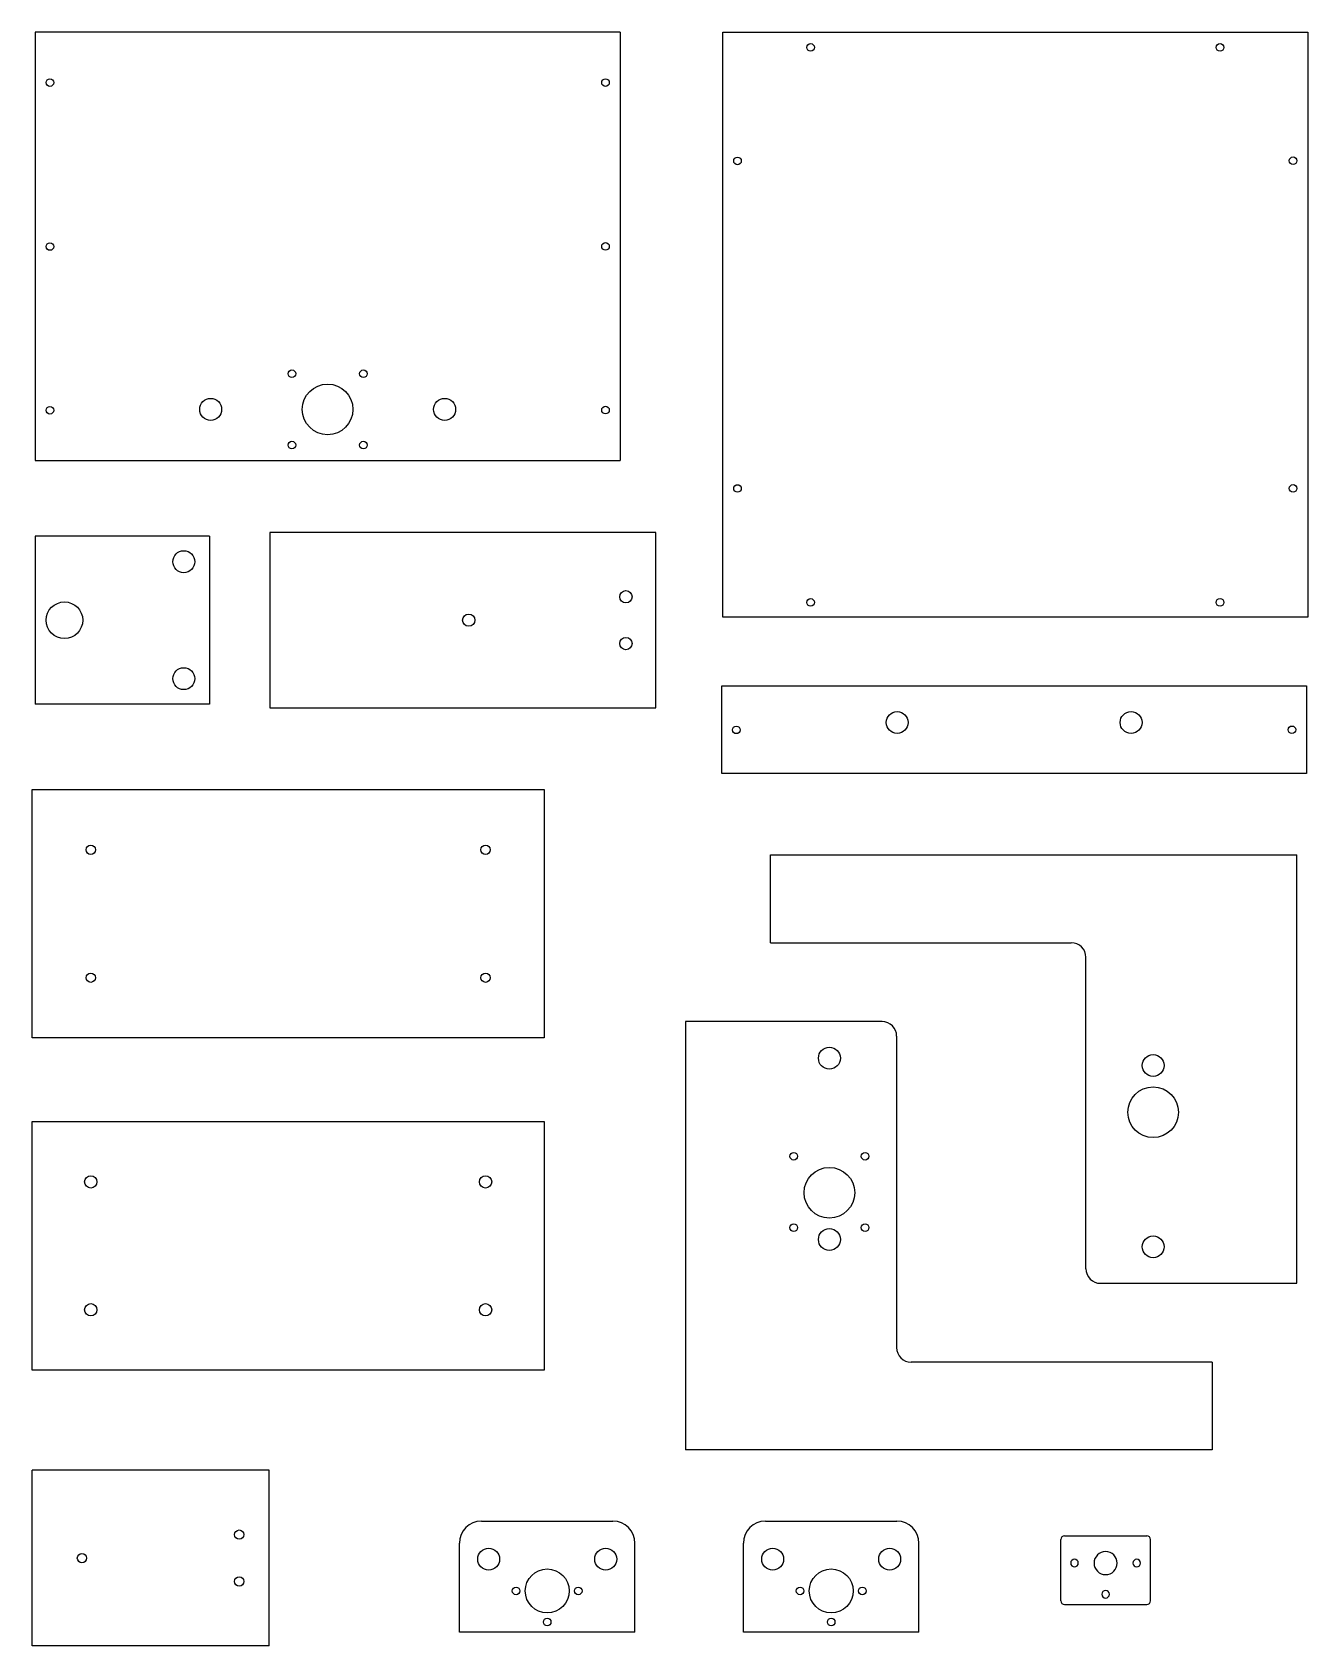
# Model space of a CAD drawing. Extents: x 107 to 128.8, y 127.3 to 154.9.
import ezdxf

# ---------------------------------------------------------------- set-up
doc = ezdxf.new("R2010")
doc.units = 0
doc.header["$MEASUREMENT"] = 0
doc.layers.add('PIECES', color=7, linetype='CONTINUOUS')

# ---------------------------------------------------------------- blocks, each defined once
blk = doc.blocks.new('BLOCK_2')
at = {"layer": 'PIECES'}
blk.add_open_spline([(121.979, 143.048), (121.979, 143.151), (121.895, 143.235), (121.792, 143.235), (121.688, 143.235), (121.604, 143.151), (121.604, 143.048), (121.604, 142.944), (121.688, 142.86), (121.792, 142.86), (121.895, 142.86), (121.979, 142.944), (121.979, 143.048)], degree=3, knots=[0, 0, 0, 0, 1, 1, 1, 2, 2, 2, 3, 3, 3, 4, 4, 4, 4], dxfattribs=at)
blk = doc.blocks.new('BLOCK_3')
at = {"layer": 'PIECES'}
blk.add_open_spline([(125.979, 143.048), (125.979, 143.151), (125.895, 143.235), (125.792, 143.235), (125.688, 143.235), (125.604, 143.151), (125.604, 143.048), (125.604, 142.944), (125.688, 142.86), (125.792, 142.86), (125.895, 142.86), (125.979, 142.944), (125.979, 143.048)], degree=3, knots=[0, 0, 0, 0, 1, 1, 1, 2, 2, 2, 3, 3, 3, 4, 4, 4, 4], dxfattribs=at)
blk = doc.blocks.new('BLOCK_4')
at = {"layer": 'PIECES'}
blk.add_open_spline([(120.821, 137.307), (120.821, 137.41), (120.737, 137.494), (120.633, 137.494), (120.53, 137.494), (120.446, 137.41), (120.446, 137.307), (120.446, 137.203), (120.53, 137.119), (120.633, 137.119), (120.737, 137.119), (120.821, 137.203), (120.821, 137.307)], degree=3, knots=[0, 0, 0, 0, 1, 1, 1, 2, 2, 2, 3, 3, 3, 4, 4, 4, 4], dxfattribs=at)
blk = doc.blocks.new('BLOCK_5')
at = {"layer": 'PIECES'}
blk.add_open_spline([(120.821, 134.207), (120.821, 134.31), (120.737, 134.394), (120.633, 134.394), (120.53, 134.394), (120.446, 134.31), (120.446, 134.207), (120.446, 134.103), (120.53, 134.019), (120.633, 134.019), (120.737, 134.019), (120.821, 134.103), (120.821, 134.207)], degree=3, knots=[0, 0, 0, 0, 1, 1, 1, 2, 2, 2, 3, 3, 3, 4, 4, 4, 4], dxfattribs=at)
blk = doc.blocks.new('BLOCK_6')
at = {"layer": 'PIECES'}
blk.add_lwpolyline([(118.792, 143.673), (128.792, 143.673)], dxfattribs=at)
blk = doc.blocks.new('BLOCK_7')
at = {"layer": 'PIECES'}
blk.add_lwpolyline([(128.792, 143.673), (128.792, 142.173)], dxfattribs=at)
blk = doc.blocks.new('BLOCK_8')
at = {"layer": 'PIECES'}
blk.add_lwpolyline([(128.792, 142.173), (118.792, 142.173)], dxfattribs=at)
blk = doc.blocks.new('BLOCK_9')
at = {"layer": 'PIECES'}
blk.add_lwpolyline([(118.792, 142.173), (118.792, 143.673)], dxfattribs=at)
blk = doc.blocks.new('BLOCK_10')
at = {"layer": 'PIECES'}
blk.add_lwpolyline([(127.175, 130.607), (118.175, 130.607)], dxfattribs=at)
blk = doc.blocks.new('BLOCK_11')
at = {"layer": 'PIECES'}
blk.add_lwpolyline([(127.175, 132.107), (122.033, 132.107)], dxfattribs=at)
blk = doc.blocks.new('BLOCK_12')
at = {"layer": 'PIECES'}
blk.add_open_spline([(121.783, 132.357), (121.783, 132.219), (121.895, 132.107), (122.033, 132.107)], degree=3, dxfattribs=at)
blk = doc.blocks.new('BLOCK_13')
at = {"layer": 'PIECES'}
blk.add_lwpolyline([(127.175, 132.107), (127.175, 130.607)], dxfattribs=at)
blk = doc.blocks.new('BLOCK_14')
at = {"layer": 'PIECES'}
blk.add_lwpolyline([(121.533, 137.932), (118.175, 137.932)], dxfattribs=at)
blk = doc.blocks.new('BLOCK_15')
at = {"layer": 'PIECES'}
blk.add_open_spline([(121.783, 137.682), (121.783, 137.82), (121.671, 137.932), (121.533, 137.932)], degree=3, dxfattribs=at)
blk = doc.blocks.new('BLOCK_16')
at = {"layer": 'PIECES'}
blk.add_lwpolyline([(121.783, 137.682), (121.783, 132.357)], dxfattribs=at)
blk = doc.blocks.new('BLOCK_17')
at = {"layer": 'PIECES'}
blk.add_lwpolyline([(118.175, 137.932), (118.175, 130.607)], dxfattribs=at)
blk = doc.blocks.new('BLOCK_19')
at = {"layer": 'PIECES'}
blk.add_open_spline([(120.088, 135.63), (120.088, 135.665), (120.059, 135.695), (120.023, 135.695), (119.987, 135.695), (119.958, 135.665), (119.958, 135.63), (119.958, 135.594), (119.987, 135.565), (120.023, 135.565), (120.059, 135.565), (120.088, 135.594), (120.088, 135.63)], degree=3, knots=[0, 0, 0, 0, 1, 1, 1, 2, 2, 2, 3, 3, 3, 4, 4, 4, 4], dxfattribs=at)
blk = doc.blocks.new('BLOCK_20')
at = {"layer": 'PIECES'}
blk.add_open_spline([(121.308, 135.63), (121.308, 135.665), (121.279, 135.695), (121.243, 135.695), (121.207, 135.695), (121.178, 135.665), (121.178, 135.63), (121.178, 135.594), (121.207, 135.565), (121.243, 135.565), (121.279, 135.565), (121.308, 135.594), (121.308, 135.63)], degree=3, knots=[0, 0, 0, 0, 1, 1, 1, 2, 2, 2, 3, 3, 3, 4, 4, 4, 4], dxfattribs=at)
blk = doc.blocks.new('BLOCK_21')
at = {"layer": 'PIECES'}
blk.add_open_spline([(120.088, 134.409), (120.088, 134.445), (120.059, 134.474), (120.023, 134.474), (119.987, 134.474), (119.958, 134.445), (119.958, 134.409), (119.958, 134.373), (119.987, 134.344), (120.023, 134.344), (120.059, 134.344), (120.088, 134.373), (120.088, 134.409)], degree=3, knots=[0, 0, 0, 0, 1, 1, 1, 2, 2, 2, 3, 3, 3, 4, 4, 4, 4], dxfattribs=at)
blk = doc.blocks.new('BLOCK_22')
at = {"layer": 'PIECES'}
blk.add_open_spline([(121.308, 134.409), (121.308, 134.445), (121.279, 134.474), (121.243, 134.474), (121.207, 134.474), (121.178, 134.445), (121.178, 134.409), (121.178, 134.373), (121.207, 134.344), (121.243, 134.344), (121.279, 134.344), (121.308, 134.373), (121.308, 134.409)], degree=3, knots=[0, 0, 0, 0, 1, 1, 1, 2, 2, 2, 3, 3, 3, 4, 4, 4, 4], dxfattribs=at)
blk = doc.blocks.new('BLOCK_18')
at = {"layer": 'PIECES'}
for name in ['BLOCK_19', 'BLOCK_20', 'BLOCK_21', 'BLOCK_22']:
    blk.add_blockref(name, (0, 0), dxfattribs=at)
blk = doc.blocks.new('BLOCK_23')
at = {"layer": 'PIECES'}
blk.add_open_spline([(128.607, 142.923), (128.607, 142.959), (128.578, 142.988), (128.542, 142.988), (128.506, 142.988), (128.477, 142.959), (128.477, 142.923), (128.477, 142.888), (128.506, 142.858), (128.542, 142.858), (128.578, 142.858), (128.607, 142.888), (128.607, 142.923)], degree=3, knots=[0, 0, 0, 0, 1, 1, 1, 2, 2, 2, 3, 3, 3, 4, 4, 4, 4], dxfattribs=at)
blk = doc.blocks.new('BLOCK_24')
at = {"layer": 'PIECES'}
blk.add_open_spline([(119.107, 142.922), (119.107, 142.958), (119.078, 142.987), (119.042, 142.987), (119.006, 142.987), (118.977, 142.958), (118.977, 142.922), (118.977, 142.886), (119.006, 142.857), (119.042, 142.857), (119.078, 142.857), (119.107, 142.886), (119.107, 142.922)], degree=3, knots=[0, 0, 0, 0, 1, 1, 1, 2, 2, 2, 3, 3, 3, 4, 4, 4, 4], dxfattribs=at)
blk = doc.blocks.new('BLOCK_25')
at = {"layer": 'PIECES'}
blk.add_open_spline([(125.981, 134.082), (125.981, 133.978), (126.065, 133.894), (126.169, 133.894), (126.272, 133.894), (126.356, 133.978), (126.356, 134.082), (126.356, 134.185), (126.272, 134.269), (126.169, 134.269), (126.065, 134.269), (125.981, 134.185), (125.981, 134.082)], degree=3, knots=[0, 0, 0, 0, 1, 1, 1, 2, 2, 2, 3, 3, 3, 4, 4, 4, 4], dxfattribs=at)
blk = doc.blocks.new('BLOCK_26')
at = {"layer": 'PIECES'}
blk.add_open_spline([(125.981, 137.182), (125.981, 137.078), (126.065, 136.994), (126.169, 136.994), (126.272, 136.994), (126.356, 137.078), (126.356, 137.182), (126.356, 137.285), (126.272, 137.369), (126.169, 137.369), (126.065, 137.369), (125.981, 137.285), (125.981, 137.182)], degree=3, knots=[0, 0, 0, 0, 1, 1, 1, 2, 2, 2, 3, 3, 3, 4, 4, 4, 4], dxfattribs=at)
blk = doc.blocks.new('BLOCK_27')
at = {"layer": 'PIECES'}
blk.add_lwpolyline([(119.627, 140.782), (128.627, 140.782)], dxfattribs=at)
blk = doc.blocks.new('BLOCK_28')
at = {"layer": 'PIECES'}
blk.add_lwpolyline([(119.627, 139.282), (124.769, 139.282)], dxfattribs=at)
blk = doc.blocks.new('BLOCK_29')
at = {"layer": 'PIECES'}
blk.add_open_spline([(125.019, 139.032), (125.019, 139.17), (124.907, 139.282), (124.769, 139.282)], degree=3, dxfattribs=at)
blk = doc.blocks.new('BLOCK_30')
at = {"layer": 'PIECES'}
blk.add_lwpolyline([(119.627, 139.282), (119.627, 140.782)], dxfattribs=at)
blk = doc.blocks.new('BLOCK_31')
at = {"layer": 'PIECES'}
blk.add_lwpolyline([(125.269, 133.457), (128.627, 133.457)], dxfattribs=at)
blk = doc.blocks.new('BLOCK_32')
at = {"layer": 'PIECES'}
blk.add_open_spline([(125.019, 133.707), (125.019, 133.569), (125.131, 133.457), (125.269, 133.457)], degree=3, dxfattribs=at)
blk = doc.blocks.new('BLOCK_33')
at = {"layer": 'PIECES'}
blk.add_lwpolyline([(125.019, 133.707), (125.019, 139.032)], dxfattribs=at)
blk = doc.blocks.new('BLOCK_34')
at = {"layer": 'PIECES'}
blk.add_lwpolyline([(128.627, 133.457), (128.627, 140.782)], dxfattribs=at)
blk = doc.blocks.new('BLOCK_35')
at = {"layer": 'PIECES'}
blk.add_lwpolyline([(128.812, 154.852), (128.812, 144.852)], dxfattribs=at)
blk = doc.blocks.new('BLOCK_36')
at = {"layer": 'PIECES'}
blk.add_lwpolyline([(118.812, 144.852), (118.812, 154.852)], dxfattribs=at)
blk = doc.blocks.new('BLOCK_37')
at = {"layer": 'PIECES'}
blk.add_lwpolyline([(107.054, 147.527), (117.054, 147.527)], dxfattribs=at)
blk = doc.blocks.new('BLOCK_38')
at = {"layer": 'PIECES'}
blk.add_open_spline([(110.242, 148.402), (110.242, 148.506), (110.158, 148.59), (110.054, 148.59), (109.951, 148.59), (109.867, 148.506), (109.867, 148.402), (109.867, 148.298), (109.951, 148.215), (110.054, 148.215), (110.158, 148.215), (110.242, 148.298), (110.242, 148.402)], degree=3, knots=[0, 0, 0, 0, 1, 1, 1, 2, 2, 2, 3, 3, 3, 4, 4, 4, 4], dxfattribs=at)
blk = doc.blocks.new('BLOCK_39')
at = {"layer": 'PIECES'}
blk.add_open_spline([(114.242, 148.402), (114.242, 148.506), (114.158, 148.59), (114.054, 148.59), (113.951, 148.59), (113.867, 148.506), (113.867, 148.402), (113.867, 148.298), (113.951, 148.215), (114.054, 148.215), (114.158, 148.215), (114.242, 148.298), (114.242, 148.402)], degree=3, knots=[0, 0, 0, 0, 1, 1, 1, 2, 2, 2, 3, 3, 3, 4, 4, 4, 4], dxfattribs=at)
blk = doc.blocks.new('BLOCK_40')
at = {"layer": 'PIECES'}
blk.add_open_spline([(114.995, 128.739), (114.995, 128.843), (114.912, 128.927), (114.808, 128.927), (114.704, 128.927), (114.62, 128.843), (114.62, 128.739), (114.62, 128.636), (114.704, 128.552), (114.808, 128.552), (114.912, 128.552), (114.995, 128.636), (114.995, 128.739)], degree=3, knots=[0, 0, 0, 0, 1, 1, 1, 2, 2, 2, 3, 3, 3, 4, 4, 4, 4], dxfattribs=at)
blk = doc.blocks.new('BLOCK_41')
at = {"layer": 'PIECES'}
blk.add_open_spline([(116.996, 128.739), (116.996, 128.843), (116.912, 128.927), (116.808, 128.927), (116.704, 128.927), (116.621, 128.843), (116.621, 128.739), (116.621, 128.636), (116.704, 128.552), (116.808, 128.552), (116.912, 128.552), (116.996, 128.636), (116.996, 128.739)], degree=3, knots=[0, 0, 0, 0, 1, 1, 1, 2, 2, 2, 3, 3, 3, 4, 4, 4, 4], dxfattribs=at)
blk = doc.blocks.new('BLOCK_42')
at = {"layer": 'PIECES'}
blk.add_open_spline([(119.851, 128.739), (119.851, 128.843), (119.767, 128.927), (119.664, 128.927), (119.56, 128.927), (119.476, 128.843), (119.476, 128.739), (119.476, 128.636), (119.56, 128.552), (119.664, 128.552), (119.767, 128.552), (119.851, 128.636), (119.851, 128.739)], degree=3, knots=[0, 0, 0, 0, 1, 1, 1, 2, 2, 2, 3, 3, 3, 4, 4, 4, 4], dxfattribs=at)
blk = doc.blocks.new('BLOCK_43')
at = {"layer": 'PIECES'}
blk.add_open_spline([(121.851, 128.739), (121.851, 128.843), (121.767, 128.927), (121.664, 128.927), (121.56, 128.927), (121.476, 128.843), (121.476, 128.739), (121.476, 128.636), (121.56, 128.552), (121.664, 128.552), (121.767, 128.552), (121.851, 128.636), (121.851, 128.739)], degree=3, knots=[0, 0, 0, 0, 1, 1, 1, 2, 2, 2, 3, 3, 3, 4, 4, 4, 4], dxfattribs=at)
blk = doc.blocks.new('BLOCK_44')
at = {"layer": 'PIECES'}
blk.add_open_spline([(121.039, 128.197), (121.039, 128.404), (120.871, 128.572), (120.664, 128.572), (120.457, 128.572), (120.289, 128.404), (120.289, 128.197), (120.289, 127.99), (120.457, 127.822), (120.664, 127.822), (120.871, 127.822), (121.039, 127.99), (121.039, 128.197)], degree=3, knots=[0, 0, 0, 0, 1, 1, 1, 2, 2, 2, 3, 3, 3, 4, 4, 4, 4], dxfattribs=at)
blk = doc.blocks.new('BLOCK_45')
at = {"layer": 'PIECES'}
blk.add_open_spline([(116.183, 128.197), (116.183, 128.404), (116.015, 128.572), (115.808, 128.572), (115.601, 128.572), (115.433, 128.404), (115.433, 128.197), (115.433, 127.99), (115.601, 127.822), (115.808, 127.822), (116.015, 127.822), (116.183, 127.99), (116.183, 128.197)], degree=3, knots=[0, 0, 0, 0, 1, 1, 1, 2, 2, 2, 3, 3, 3, 4, 4, 4, 4], dxfattribs=at)
blk = doc.blocks.new('BLOCK_46')
at = {"layer": 'PIECES'}
blk.add_open_spline([(115.341, 128.197), (115.341, 128.233), (115.312, 128.262), (115.276, 128.262), (115.24, 128.262), (115.211, 128.233), (115.211, 128.197), (115.211, 128.161), (115.24, 128.132), (115.276, 128.132), (115.312, 128.132), (115.341, 128.161), (115.341, 128.197)], degree=3, knots=[0, 0, 0, 0, 1, 1, 1, 2, 2, 2, 3, 3, 3, 4, 4, 4, 4], dxfattribs=at)
blk = doc.blocks.new('BLOCK_47')
at = {"layer": 'PIECES'}
blk.add_open_spline([(116.405, 128.197), (116.405, 128.233), (116.376, 128.262), (116.34, 128.262), (116.304, 128.262), (116.275, 128.233), (116.275, 128.197), (116.275, 128.161), (116.304, 128.132), (116.34, 128.132), (116.376, 128.132), (116.405, 128.161), (116.405, 128.197)], degree=3, knots=[0, 0, 0, 0, 1, 1, 1, 2, 2, 2, 3, 3, 3, 4, 4, 4, 4], dxfattribs=at)
blk = doc.blocks.new('BLOCK_48')
at = {"layer": 'PIECES'}
blk.add_open_spline([(120.197, 128.197), (120.197, 128.233), (120.168, 128.262), (120.132, 128.262), (120.096, 128.262), (120.067, 128.233), (120.067, 128.197), (120.067, 128.161), (120.096, 128.132), (120.132, 128.132), (120.168, 128.132), (120.197, 128.161), (120.197, 128.197)], degree=3, knots=[0, 0, 0, 0, 1, 1, 1, 2, 2, 2, 3, 3, 3, 4, 4, 4, 4], dxfattribs=at)
blk = doc.blocks.new('BLOCK_49')
at = {"layer": 'PIECES'}
blk.add_open_spline([(121.261, 128.197), (121.261, 128.233), (121.232, 128.262), (121.196, 128.262), (121.16, 128.262), (121.131, 128.233), (121.131, 128.197), (121.131, 128.161), (121.16, 128.132), (121.196, 128.132), (121.232, 128.132), (121.261, 128.161), (121.261, 128.197)], degree=3, knots=[0, 0, 0, 0, 1, 1, 1, 2, 2, 2, 3, 3, 3, 4, 4, 4, 4], dxfattribs=at)
blk = doc.blocks.new('BLOCK_50')
at = {"layer": 'PIECES'}
blk.add_open_spline([(120.729, 127.665), (120.729, 127.701), (120.7, 127.73), (120.664, 127.73), (120.628, 127.73), (120.599, 127.701), (120.599, 127.665), (120.599, 127.629), (120.628, 127.6), (120.664, 127.6), (120.7, 127.6), (120.729, 127.629), (120.729, 127.665)], degree=3, knots=[0, 0, 0, 0, 1, 1, 1, 2, 2, 2, 3, 3, 3, 4, 4, 4, 4], dxfattribs=at)
blk = doc.blocks.new('BLOCK_51')
at = {"layer": 'PIECES'}
blk.add_open_spline([(115.873, 127.665), (115.873, 127.701), (115.844, 127.73), (115.808, 127.73), (115.772, 127.73), (115.743, 127.701), (115.743, 127.665), (115.743, 127.629), (115.772, 127.6), (115.808, 127.6), (115.844, 127.6), (115.873, 127.629), (115.873, 127.665)], degree=3, knots=[0, 0, 0, 0, 1, 1, 1, 2, 2, 2, 3, 3, 3, 4, 4, 4, 4], dxfattribs=at)
blk = doc.blocks.new('BLOCK_52')
at = {"layer": 'PIECES'}
blk.add_lwpolyline([(118.812, 154.852), (128.812, 154.852)], dxfattribs=at)
blk = doc.blocks.new('BLOCK_53')
at = {"layer": 'PIECES'}
blk.add_lwpolyline([(128.812, 144.852), (118.812, 144.852)], dxfattribs=at)
blk = doc.blocks.new('BLOCK_54')
at = {"layer": 'PIECES'}
blk.add_lwpolyline([(117.054, 154.852), (107.054, 154.852)], dxfattribs=at)
blk = doc.blocks.new('BLOCK_55')
at = {"layer": 'PIECES'}
blk.add_lwpolyline([(107.054, 154.852), (107.054, 147.527)], dxfattribs=at)
blk = doc.blocks.new('BLOCK_56')
at = {"layer": 'PIECES'}
blk.add_lwpolyline([(117.054, 154.852), (117.054, 147.527)], dxfattribs=at)
blk = doc.blocks.new('BLOCK_57')
at = {"layer": 'PIECES'}
blk.add_lwpolyline([(107.004, 127.259), (107.004, 130.259)], dxfattribs=at)
blk = doc.blocks.new('BLOCK_58')
at = {"layer": 'PIECES'}
blk.add_lwpolyline([(115.754, 137.653), (107.004, 137.653)], dxfattribs=at)
blk = doc.blocks.new('BLOCK_59')
at = {"layer": 'PIECES'}
blk.add_lwpolyline([(107.004, 141.903), (115.754, 141.903)], dxfattribs=at)
blk = doc.blocks.new('BLOCK_60')
at = {"layer": 'PIECES'}
blk.add_lwpolyline([(115.754, 141.903), (115.754, 137.653)], dxfattribs=at)
blk = doc.blocks.new('BLOCK_61')
at = {"layer": 'PIECES'}
blk.add_lwpolyline([(107.004, 137.653), (107.004, 141.903)], dxfattribs=at)
blk = doc.blocks.new('BLOCK_62')
at = {"layer": 'PIECES'}
blk.add_lwpolyline([(111.054, 127.259), (111.054, 130.259)], dxfattribs=at)
blk = doc.blocks.new('BLOCK_63')
at = {"layer": 'PIECES'}
blk.add_lwpolyline([(111.054, 130.259), (107.004, 130.259)], dxfattribs=at)
blk = doc.blocks.new('BLOCK_64')
at = {"layer": 'PIECES'}
blk.add_lwpolyline([(111.054, 127.259), (107.004, 127.259)], dxfattribs=at)
blk = doc.blocks.new('BLOCK_65')
at = {"layer": 'PIECES'}
blk.add_lwpolyline([(122.164, 127.489), (119.164, 127.489)], dxfattribs=at)
blk = doc.blocks.new('BLOCK_66')
at = {"layer": 'PIECES'}
blk.add_lwpolyline([(117.308, 127.489), (114.308, 127.489)], dxfattribs=at)
blk = doc.blocks.new('BLOCK_67')
at = {"layer": 'PIECES'}
blk.add_lwpolyline([(114.308, 127.489), (114.308, 129.014)], dxfattribs=at)
blk = doc.blocks.new('BLOCK_68')
at = {"layer": 'PIECES'}
blk.add_open_spline([(114.683, 129.389), (114.476, 129.389), (114.308, 129.221), (114.308, 129.014)], degree=3, dxfattribs=at)
blk = doc.blocks.new('BLOCK_69')
at = {"layer": 'PIECES'}
blk.add_lwpolyline([(114.683, 129.389), (116.933, 129.389)], dxfattribs=at)
blk = doc.blocks.new('BLOCK_70')
at = {"layer": 'PIECES'}
blk.add_lwpolyline([(117.308, 127.489), (117.308, 129.014)], dxfattribs=at)
blk = doc.blocks.new('BLOCK_71')
at = {"layer": 'PIECES'}
blk.add_open_spline([(117.308, 129.014), (117.308, 129.221), (117.14, 129.389), (116.933, 129.389)], degree=3, dxfattribs=at)
blk = doc.blocks.new('BLOCK_72')
at = {"layer": 'PIECES'}
blk.add_lwpolyline([(119.164, 127.489), (119.164, 129.014)], dxfattribs=at)
blk = doc.blocks.new('BLOCK_73')
at = {"layer": 'PIECES'}
blk.add_open_spline([(119.539, 129.389), (119.331, 129.389), (119.164, 129.221), (119.164, 129.014)], degree=3, dxfattribs=at)
blk = doc.blocks.new('BLOCK_74')
at = {"layer": 'PIECES'}
blk.add_lwpolyline([(119.539, 129.389), (121.789, 129.389)], dxfattribs=at)
blk = doc.blocks.new('BLOCK_75')
at = {"layer": 'PIECES'}
blk.add_lwpolyline([(122.164, 127.489), (122.164, 129.014)], dxfattribs=at)
blk = doc.blocks.new('BLOCK_76')
at = {"layer": 'PIECES'}
blk.add_open_spline([(122.164, 129.014), (122.164, 129.221), (121.996, 129.389), (121.789, 129.389)], degree=3, dxfattribs=at)
blk = doc.blocks.new('BLOCK_78')
at = {"layer": 'PIECES'}
blk.add_open_spline([(111.509, 149.012), (111.509, 149.048), (111.48, 149.077), (111.444, 149.077), (111.408, 149.077), (111.379, 149.048), (111.379, 149.012), (111.379, 148.976), (111.408, 148.947), (111.444, 148.947), (111.48, 148.947), (111.509, 148.976), (111.509, 149.012)], degree=3, knots=[0, 0, 0, 0, 1, 1, 1, 2, 2, 2, 3, 3, 3, 4, 4, 4, 4], dxfattribs=at)
blk = doc.blocks.new('BLOCK_79')
at = {"layer": 'PIECES'}
blk.add_open_spline([(112.73, 149.012), (112.73, 149.048), (112.7, 149.077), (112.665, 149.077), (112.629, 149.077), (112.6, 149.048), (112.6, 149.012), (112.6, 148.976), (112.629, 148.947), (112.665, 148.947), (112.7, 148.947), (112.73, 148.976), (112.73, 149.012)], degree=3, knots=[0, 0, 0, 0, 1, 1, 1, 2, 2, 2, 3, 3, 3, 4, 4, 4, 4], dxfattribs=at)
blk = doc.blocks.new('BLOCK_80')
at = {"layer": 'PIECES'}
blk.add_open_spline([(111.509, 147.792), (111.509, 147.828), (111.48, 147.857), (111.444, 147.857), (111.408, 147.857), (111.379, 147.828), (111.379, 147.792), (111.379, 147.756), (111.408, 147.727), (111.444, 147.727), (111.48, 147.727), (111.509, 147.756), (111.509, 147.792)], degree=3, knots=[0, 0, 0, 0, 1, 1, 1, 2, 2, 2, 3, 3, 3, 4, 4, 4, 4], dxfattribs=at)
blk = doc.blocks.new('BLOCK_81')
at = {"layer": 'PIECES'}
blk.add_open_spline([(112.73, 147.792), (112.73, 147.828), (112.7, 147.857), (112.665, 147.857), (112.629, 147.857), (112.6, 147.828), (112.6, 147.792), (112.6, 147.756), (112.629, 147.727), (112.665, 147.727), (112.7, 147.727), (112.73, 147.756), (112.73, 147.792)], degree=3, knots=[0, 0, 0, 0, 1, 1, 1, 2, 2, 2, 3, 3, 3, 4, 4, 4, 4], dxfattribs=at)
blk = doc.blocks.new('BLOCK_77')
at = {"layer": 'PIECES'}
for name in ['BLOCK_78', 'BLOCK_79', 'BLOCK_80', 'BLOCK_81']:
    blk.add_blockref(name, (0, 0), dxfattribs=at)
blk = doc.blocks.new('BLOCK_82')
at = {"layer": 'PIECES'}
blk.add_open_spline([(116.87, 151.19), (116.87, 151.225), (116.841, 151.255), (116.805, 151.255), (116.769, 151.255), (116.74, 151.225), (116.74, 151.19), (116.74, 151.154), (116.769, 151.125), (116.805, 151.125), (116.841, 151.125), (116.87, 151.154), (116.87, 151.19)], degree=3, knots=[0, 0, 0, 0, 1, 1, 1, 2, 2, 2, 3, 3, 3, 4, 4, 4, 4], dxfattribs=at)
blk = doc.blocks.new('BLOCK_83')
at = {"layer": 'PIECES'}
blk.add_open_spline([(116.87, 148.39), (116.87, 148.426), (116.841, 148.455), (116.805, 148.455), (116.769, 148.455), (116.74, 148.426), (116.74, 148.39), (116.74, 148.354), (116.769, 148.325), (116.805, 148.325), (116.841, 148.325), (116.87, 148.354), (116.87, 148.39)], degree=3, knots=[0, 0, 0, 0, 1, 1, 1, 2, 2, 2, 3, 3, 3, 4, 4, 4, 4], dxfattribs=at)
blk = doc.blocks.new('BLOCK_84')
at = {"layer": 'PIECES'}
blk.add_open_spline([(116.87, 153.992), (116.87, 154.028), (116.841, 154.057), (116.805, 154.057), (116.769, 154.057), (116.74, 154.028), (116.74, 153.992), (116.74, 153.956), (116.769, 153.927), (116.805, 153.927), (116.841, 153.927), (116.87, 153.956), (116.87, 153.992)], degree=3, knots=[0, 0, 0, 0, 1, 1, 1, 2, 2, 2, 3, 3, 3, 4, 4, 4, 4], dxfattribs=at)
blk = doc.blocks.new('BLOCK_85')
at = {"layer": 'PIECES'}
blk.add_open_spline([(107.37, 151.188), (107.37, 151.224), (107.341, 151.253), (107.305, 151.253), (107.269, 151.253), (107.24, 151.224), (107.24, 151.188), (107.24, 151.152), (107.269, 151.123), (107.305, 151.123), (107.341, 151.123), (107.37, 151.152), (107.37, 151.188)], degree=3, knots=[0, 0, 0, 0, 1, 1, 1, 2, 2, 2, 3, 3, 3, 4, 4, 4, 4], dxfattribs=at)
blk = doc.blocks.new('BLOCK_86')
at = {"layer": 'PIECES'}
blk.add_open_spline([(107.37, 148.388), (107.37, 148.424), (107.341, 148.453), (107.305, 148.453), (107.269, 148.453), (107.24, 148.424), (107.24, 148.388), (107.24, 148.352), (107.269, 148.323), (107.305, 148.323), (107.341, 148.323), (107.37, 148.352), (107.37, 148.388)], degree=3, knots=[0, 0, 0, 0, 1, 1, 1, 2, 2, 2, 3, 3, 3, 4, 4, 4, 4], dxfattribs=at)
blk = doc.blocks.new('BLOCK_87')
at = {"layer": 'PIECES'}
blk.add_open_spline([(107.37, 153.991), (107.37, 154.027), (107.341, 154.056), (107.305, 154.056), (107.269, 154.056), (107.24, 154.027), (107.24, 153.991), (107.24, 153.955), (107.269, 153.926), (107.305, 153.926), (107.341, 153.926), (107.37, 153.955), (107.37, 153.991)], degree=3, knots=[0, 0, 0, 0, 1, 1, 1, 2, 2, 2, 3, 3, 3, 4, 4, 4, 4], dxfattribs=at)
blk = doc.blocks.new('BLOCK_88')
at = {"layer": 'PIECES'}
blk.add_open_spline([(127.377, 145.103), (127.377, 145.139), (127.348, 145.168), (127.312, 145.168), (127.276, 145.168), (127.247, 145.139), (127.247, 145.103), (127.247, 145.067), (127.276, 145.038), (127.312, 145.038), (127.348, 145.038), (127.377, 145.067), (127.377, 145.103)], degree=3, knots=[0, 0, 0, 0, 1, 1, 1, 2, 2, 2, 3, 3, 3, 4, 4, 4, 4], dxfattribs=at)
blk = doc.blocks.new('BLOCK_89')
at = {"layer": 'PIECES'}
blk.add_open_spline([(128.627, 147.052), (128.627, 147.088), (128.598, 147.117), (128.562, 147.117), (128.526, 147.117), (128.497, 147.088), (128.497, 147.052), (128.497, 147.016), (128.526, 146.987), (128.562, 146.987), (128.598, 146.987), (128.627, 147.016), (128.627, 147.052)], degree=3, knots=[0, 0, 0, 0, 1, 1, 1, 2, 2, 2, 3, 3, 3, 4, 4, 4, 4], dxfattribs=at)
blk = doc.blocks.new('BLOCK_90')
at = {"layer": 'PIECES'}
blk.add_open_spline([(128.627, 152.654), (128.627, 152.69), (128.598, 152.719), (128.562, 152.719), (128.526, 152.719), (128.497, 152.69), (128.497, 152.654), (128.497, 152.618), (128.526, 152.589), (128.562, 152.589), (128.598, 152.589), (128.627, 152.618), (128.627, 152.654)], degree=3, knots=[0, 0, 0, 0, 1, 1, 1, 2, 2, 2, 3, 3, 3, 4, 4, 4, 4], dxfattribs=at)
blk = doc.blocks.new('BLOCK_91')
at = {"layer": 'PIECES'}
blk.add_open_spline([(120.377, 145.101), (120.377, 145.137), (120.348, 145.166), (120.312, 145.166), (120.276, 145.166), (120.247, 145.137), (120.247, 145.101), (120.247, 145.065), (120.276, 145.036), (120.312, 145.036), (120.348, 145.036), (120.377, 145.065), (120.377, 145.101)], degree=3, knots=[0, 0, 0, 0, 1, 1, 1, 2, 2, 2, 3, 3, 3, 4, 4, 4, 4], dxfattribs=at)
blk = doc.blocks.new('BLOCK_92')
at = {"layer": 'PIECES'}
blk.add_open_spline([(119.127, 147.05), (119.127, 147.086), (119.098, 147.115), (119.062, 147.115), (119.026, 147.115), (118.997, 147.086), (118.997, 147.05), (118.997, 147.014), (119.026, 146.985), (119.062, 146.985), (119.098, 146.985), (119.127, 147.014), (119.127, 147.05)], degree=3, knots=[0, 0, 0, 0, 1, 1, 1, 2, 2, 2, 3, 3, 3, 4, 4, 4, 4], dxfattribs=at)
blk = doc.blocks.new('BLOCK_93')
at = {"layer": 'PIECES'}
blk.add_open_spline([(119.127, 152.652), (119.127, 152.688), (119.098, 152.717), (119.062, 152.717), (119.026, 152.717), (118.997, 152.688), (118.997, 152.652), (118.997, 152.616), (119.026, 152.587), (119.062, 152.587), (119.098, 152.587), (119.127, 152.616), (119.127, 152.652)], degree=3, knots=[0, 0, 0, 0, 1, 1, 1, 2, 2, 2, 3, 3, 3, 4, 4, 4, 4], dxfattribs=at)
blk = doc.blocks.new('BLOCK_94')
at = {"layer": 'PIECES'}
blk.add_open_spline([(114.859, 133.005), (114.859, 133.063), (114.812, 133.11), (114.754, 133.11), (114.696, 133.11), (114.649, 133.063), (114.649, 133.005), (114.649, 132.947), (114.696, 132.9), (114.754, 132.9), (114.812, 132.9), (114.859, 132.947), (114.859, 133.005)], degree=3, knots=[0, 0, 0, 0, 1, 1, 1, 2, 2, 2, 3, 3, 3, 4, 4, 4, 4], dxfattribs=at)
blk = doc.blocks.new('BLOCK_95')
at = {"layer": 'PIECES'}
blk.add_lwpolyline([(115.754, 131.974), (107.004, 131.974)], dxfattribs=at)
blk = doc.blocks.new('BLOCK_96')
at = {"layer": 'PIECES'}
blk.add_lwpolyline([(107.004, 136.224), (115.754, 136.224)], dxfattribs=at)
blk = doc.blocks.new('BLOCK_97')
at = {"layer": 'PIECES'}
blk.add_lwpolyline([(115.754, 136.224), (115.754, 131.974)], dxfattribs=at)
blk = doc.blocks.new('BLOCK_98')
at = {"layer": 'PIECES'}
blk.add_lwpolyline([(107.004, 131.974), (107.004, 136.224)], dxfattribs=at)
blk = doc.blocks.new('BLOCK_99')
at = {"layer": 'PIECES'}
blk.add_open_spline([(127.377, 154.594), (127.377, 154.63), (127.348, 154.659), (127.312, 154.659), (127.276, 154.659), (127.247, 154.63), (127.247, 154.594), (127.247, 154.558), (127.276, 154.529), (127.312, 154.529), (127.348, 154.529), (127.377, 154.558), (127.377, 154.594)], degree=3, knots=[0, 0, 0, 0, 1, 1, 1, 2, 2, 2, 3, 3, 3, 4, 4, 4, 4], dxfattribs=at)
blk = doc.blocks.new('BLOCK_100')
at = {"layer": 'PIECES'}
blk.add_open_spline([(120.377, 154.593), (120.377, 154.629), (120.348, 154.658), (120.312, 154.658), (120.276, 154.658), (120.247, 154.629), (120.247, 154.593), (120.247, 154.557), (120.276, 154.528), (120.312, 154.528), (120.348, 154.528), (120.377, 154.557), (120.377, 154.593)], degree=3, knots=[0, 0, 0, 0, 1, 1, 1, 2, 2, 2, 3, 3, 3, 4, 4, 4, 4], dxfattribs=at)
blk = doc.blocks.new('BLOCK_101')
at = {"layer": 'PIECES'}
blk.add_open_spline([(109.594, 145.61), (109.698, 145.61), (109.782, 145.694), (109.782, 145.798), (109.782, 145.901), (109.698, 145.985), (109.594, 145.985), (109.491, 145.985), (109.407, 145.901), (109.407, 145.798), (109.407, 145.694), (109.491, 145.61), (109.594, 145.61)], degree=3, knots=[0, 0, 0, 0, 1, 1, 1, 2, 2, 2, 3, 3, 3, 4, 4, 4, 4], dxfattribs=at)
blk = doc.blocks.new('BLOCK_102')
at = {"layer": 'PIECES'}
blk.add_open_spline([(109.594, 143.61), (109.698, 143.61), (109.782, 143.694), (109.782, 143.798), (109.782, 143.901), (109.698, 143.985), (109.594, 143.985), (109.491, 143.985), (109.407, 143.901), (109.407, 143.798), (109.407, 143.694), (109.491, 143.61), (109.594, 143.61)], degree=3, knots=[0, 0, 0, 0, 1, 1, 1, 2, 2, 2, 3, 3, 3, 4, 4, 4, 4], dxfattribs=at)
blk = doc.blocks.new('BLOCK_103')
at = {"layer": 'PIECES'}
blk.add_lwpolyline([(111.065, 146.298), (111.065, 143.298)], dxfattribs=at)
blk = doc.blocks.new('BLOCK_104')
at = {"layer": 'PIECES'}
blk.add_lwpolyline([(117.665, 143.298), (117.665, 146.298)], dxfattribs=at)
blk = doc.blocks.new('BLOCK_105')
at = {"layer": 'PIECES'}
blk.add_lwpolyline([(117.665, 146.298), (111.065, 146.298)], dxfattribs=at)
blk = doc.blocks.new('BLOCK_106')
at = {"layer": 'PIECES'}
blk.add_lwpolyline([(111.065, 143.298), (117.665, 143.298)], dxfattribs=at)
blk = doc.blocks.new('BLOCK_107')
at = {"layer": 'PIECES'}
blk.add_lwpolyline([(110.032, 146.235), (110.032, 143.36)], dxfattribs=at)
blk = doc.blocks.new('BLOCK_108')
at = {"layer": 'PIECES'}
blk.add_lwpolyline([(110.032, 146.235), (107.054, 146.235)], dxfattribs=at)
blk = doc.blocks.new('BLOCK_109')
at = {"layer": 'PIECES'}
blk.add_lwpolyline([(110.032, 143.36), (107.054, 143.36)], dxfattribs=at)
blk = doc.blocks.new('BLOCK_110')
at = {"layer": 'PIECES'}
blk.add_lwpolyline([(107.054, 146.235), (107.054, 143.36)], dxfattribs=at)
blk = doc.blocks.new('BLOCK_111')
at = {"layer": 'PIECES'}
blk.add_open_spline([(114.859, 135.192), (114.859, 135.25), (114.812, 135.297), (114.754, 135.297), (114.696, 135.297), (114.649, 135.25), (114.649, 135.192), (114.649, 135.134), (114.696, 135.087), (114.754, 135.087), (114.812, 135.087), (114.859, 135.134), (114.859, 135.192)], degree=3, knots=[0, 0, 0, 0, 1, 1, 1, 2, 2, 2, 3, 3, 3, 4, 4, 4, 4], dxfattribs=at)
blk = doc.blocks.new('BLOCK_112')
at = {"layer": 'PIECES'}
blk.add_open_spline([(108.109, 135.192), (108.109, 135.25), (108.062, 135.297), (108.004, 135.297), (107.946, 135.297), (107.899, 135.25), (107.899, 135.192), (107.899, 135.134), (107.946, 135.087), (108.004, 135.087), (108.062, 135.087), (108.109, 135.134), (108.109, 135.192)], degree=3, knots=[0, 0, 0, 0, 1, 1, 1, 2, 2, 2, 3, 3, 3, 4, 4, 4, 4], dxfattribs=at)
blk = doc.blocks.new('BLOCK_113')
at = {"layer": 'PIECES'}
blk.add_open_spline([(108.109, 133.005), (108.109, 133.063), (108.062, 133.11), (108.004, 133.11), (107.946, 133.11), (107.899, 133.063), (107.899, 133.005), (107.899, 132.947), (107.946, 132.9), (108.004, 132.9), (108.062, 132.9), (108.109, 132.947), (108.109, 133.005)], degree=3, knots=[0, 0, 0, 0, 1, 1, 1, 2, 2, 2, 3, 3, 3, 4, 4, 4, 4], dxfattribs=at)
blk = doc.blocks.new('BLOCK_114')
at = {"layer": 'PIECES'}
blk.add_open_spline([(117.155, 145.093), (117.213, 145.093), (117.26, 145.14), (117.26, 145.198), (117.26, 145.256), (117.213, 145.303), (117.155, 145.303), (117.097, 145.303), (117.05, 145.256), (117.05, 145.198), (117.05, 145.14), (117.097, 145.093), (117.155, 145.093)], degree=3, knots=[0, 0, 0, 0, 1, 1, 1, 2, 2, 2, 3, 3, 3, 4, 4, 4, 4], dxfattribs=at)
blk = doc.blocks.new('BLOCK_115')
at = {"layer": 'PIECES'}
blk.add_open_spline([(117.155, 144.293), (117.213, 144.293), (117.26, 144.34), (117.26, 144.398), (117.26, 144.456), (117.213, 144.503), (117.155, 144.503), (117.097, 144.503), (117.05, 144.456), (117.05, 144.398), (117.05, 144.34), (117.097, 144.293), (117.155, 144.293)], degree=3, knots=[0, 0, 0, 0, 1, 1, 1, 2, 2, 2, 3, 3, 3, 4, 4, 4, 4], dxfattribs=at)
blk = doc.blocks.new('BLOCK_116')
at = {"layer": 'PIECES'}
blk.add_open_spline([(114.466, 144.693), (114.524, 144.693), (114.571, 144.74), (114.571, 144.798), (114.571, 144.856), (114.524, 144.903), (114.466, 144.903), (114.408, 144.903), (114.361, 144.856), (114.361, 144.798), (114.361, 144.74), (114.408, 144.693), (114.466, 144.693)], degree=3, knots=[0, 0, 0, 0, 1, 1, 1, 2, 2, 2, 3, 3, 3, 4, 4, 4, 4], dxfattribs=at)
blk = doc.blocks.new('BLOCK_117')
at = {"layer": 'PIECES'}
blk.add_open_spline([(108.084, 140.872), (108.084, 140.916), (108.048, 140.952), (108.004, 140.952), (107.96, 140.952), (107.924, 140.916), (107.924, 140.872), (107.924, 140.828), (107.96, 140.792), (108.004, 140.792), (108.048, 140.792), (108.084, 140.828), (108.084, 140.872)], degree=3, knots=[0, 0, 0, 0, 1, 1, 1, 2, 2, 2, 3, 3, 3, 4, 4, 4, 4], dxfattribs=at)
blk = doc.blocks.new('BLOCK_118')
at = {"layer": 'PIECES'}
blk.add_open_spline([(114.834, 138.684), (114.834, 138.728), (114.798, 138.764), (114.754, 138.764), (114.71, 138.764), (114.674, 138.728), (114.674, 138.684), (114.674, 138.64), (114.71, 138.604), (114.754, 138.604), (114.798, 138.604), (114.834, 138.64), (114.834, 138.684)], degree=3, knots=[0, 0, 0, 0, 1, 1, 1, 2, 2, 2, 3, 3, 3, 4, 4, 4, 4], dxfattribs=at)
blk = doc.blocks.new('BLOCK_119')
at = {"layer": 'PIECES'}
blk.add_open_spline([(108.084, 138.684), (108.084, 138.728), (108.048, 138.764), (108.004, 138.764), (107.96, 138.764), (107.924, 138.728), (107.924, 138.684), (107.924, 138.64), (107.96, 138.604), (108.004, 138.604), (108.048, 138.604), (108.084, 138.64), (108.084, 138.684)], degree=3, knots=[0, 0, 0, 0, 1, 1, 1, 2, 2, 2, 3, 3, 3, 4, 4, 4, 4], dxfattribs=at)
blk = doc.blocks.new('BLOCK_120')
at = {"layer": 'PIECES'}
blk.add_open_spline([(114.834, 140.872), (114.834, 140.916), (114.798, 140.952), (114.754, 140.952), (114.71, 140.952), (114.674, 140.916), (114.674, 140.872), (114.674, 140.828), (114.71, 140.792), (114.754, 140.792), (114.798, 140.792), (114.834, 140.828), (114.834, 140.872)], degree=3, knots=[0, 0, 0, 0, 1, 1, 1, 2, 2, 2, 3, 3, 3, 4, 4, 4, 4], dxfattribs=at)
blk = doc.blocks.new('BLOCK_121')
at = {"layer": 'PIECES'}
blk.add_open_spline([(107.854, 128.679), (107.898, 128.679), (107.934, 128.715), (107.934, 128.759), (107.934, 128.803), (107.898, 128.839), (107.854, 128.839), (107.81, 128.839), (107.774, 128.803), (107.774, 128.759), (107.774, 128.715), (107.81, 128.679), (107.854, 128.679)], degree=3, knots=[0, 0, 0, 0, 1, 1, 1, 2, 2, 2, 3, 3, 3, 4, 4, 4, 4], dxfattribs=at)
blk = doc.blocks.new('BLOCK_122')
at = {"layer": 'PIECES'}
blk.add_open_spline([(110.543, 128.279), (110.587, 128.279), (110.623, 128.315), (110.623, 128.359), (110.623, 128.403), (110.587, 128.439), (110.543, 128.439), (110.499, 128.439), (110.463, 128.403), (110.463, 128.359), (110.463, 128.315), (110.499, 128.279), (110.543, 128.279)], degree=3, knots=[0, 0, 0, 0, 1, 1, 1, 2, 2, 2, 3, 3, 3, 4, 4, 4, 4], dxfattribs=at)
blk = doc.blocks.new('BLOCK_123')
at = {"layer": 'PIECES'}
blk.add_open_spline([(110.543, 129.079), (110.587, 129.079), (110.623, 129.115), (110.623, 129.159), (110.623, 129.203), (110.587, 129.239), (110.543, 129.239), (110.499, 129.239), (110.463, 129.203), (110.463, 129.159), (110.463, 129.115), (110.499, 129.079), (110.543, 129.079)], degree=3, knots=[0, 0, 0, 0, 1, 1, 1, 2, 2, 2, 3, 3, 3, 4, 4, 4, 4], dxfattribs=at)
blk = doc.blocks.new('BLOCK_124')
at = {"layer": 'PIECES'}
blk.add_open_spline([(125.159, 128.672), (125.159, 128.781), (125.247, 128.869), (125.356, 128.869), (125.465, 128.869), (125.553, 128.781), (125.553, 128.672), (125.553, 128.563), (125.465, 128.475), (125.356, 128.475), (125.247, 128.475), (125.159, 128.563), (125.159, 128.672), (125.159, 128.672), (125.159, 128.672), (125.159, 128.672)], degree=3, knots=[0, 0, 0, 0, 1, 1, 1, 2, 2, 2, 3, 3, 3, 4, 4, 4, 5, 5, 5, 5], dxfattribs=at)
blk = doc.blocks.new('BLOCK_125')
at = {"layer": 'PIECES'}
blk.add_open_spline([(124.759, 128.672), (124.759, 128.708), (124.788, 128.737), (124.824, 128.737), (124.86, 128.737), (124.889, 128.708), (124.889, 128.672), (124.889, 128.636), (124.86, 128.607), (124.824, 128.607), (124.788, 128.607), (124.759, 128.636), (124.759, 128.672), (124.759, 128.672), (124.759, 128.672), (124.759, 128.672)], degree=3, knots=[0, 0, 0, 0, 1, 1, 1, 2, 2, 2, 3, 3, 3, 4, 4, 4, 5, 5, 5, 5], dxfattribs=at)
blk = doc.blocks.new('BLOCK_126')
at = {"layer": 'PIECES'}
blk.add_open_spline([(125.823, 128.672), (125.823, 128.708), (125.852, 128.737), (125.888, 128.737), (125.924, 128.737), (125.953, 128.708), (125.953, 128.672), (125.953, 128.636), (125.924, 128.607), (125.888, 128.607), (125.852, 128.607), (125.823, 128.636), (125.823, 128.672), (125.823, 128.672), (125.823, 128.672), (125.823, 128.672)], degree=3, knots=[0, 0, 0, 0, 1, 1, 1, 2, 2, 2, 3, 3, 3, 4, 4, 4, 5, 5, 5, 5], dxfattribs=at)
blk = doc.blocks.new('BLOCK_127')
at = {"layer": 'PIECES'}
blk.add_open_spline([(125.291, 128.14), (125.291, 128.176), (125.32, 128.205), (125.356, 128.205), (125.392, 128.205), (125.421, 128.176), (125.421, 128.14), (125.421, 128.104), (125.392, 128.075), (125.356, 128.075), (125.32, 128.075), (125.291, 128.104), (125.291, 128.14), (125.291, 128.14), (125.291, 128.14), (125.291, 128.14)], degree=3, knots=[0, 0, 0, 0, 1, 1, 1, 2, 2, 2, 3, 3, 3, 4, 4, 4, 5, 5, 5, 5], dxfattribs=at)
blk = doc.blocks.new('BLOCK_128')
at = {"layer": 'PIECES'}
blk.add_lwpolyline([(124.652, 129.139), (126.061, 129.139)], dxfattribs=at)
blk = doc.blocks.new('BLOCK_129')
at = {"layer": 'PIECES'}
blk.add_open_spline([(126.123, 129.077), (126.123, 129.111), (126.095, 129.139), (126.061, 129.139)], degree=3, dxfattribs=at)
blk = doc.blocks.new('BLOCK_130')
at = {"layer": 'PIECES'}
blk.add_open_spline([(124.652, 129.139), (124.617, 129.139), (124.589, 129.111), (124.589, 129.077)], degree=3, dxfattribs=at)
blk = doc.blocks.new('BLOCK_131')
at = {"layer": 'PIECES'}
blk.add_open_spline([(124.589, 128.027), (124.589, 127.992), (124.617, 127.964), (124.652, 127.964)], degree=3, dxfattribs=at)
blk = doc.blocks.new('BLOCK_132')
at = {"layer": 'PIECES'}
blk.add_open_spline([(126.061, 127.964), (126.095, 127.964), (126.123, 127.992), (126.123, 128.027)], degree=3, dxfattribs=at)
blk = doc.blocks.new('BLOCK_133')
at = {"layer": 'PIECES'}
blk.add_lwpolyline([(124.652, 127.964), (126.061, 127.964)], dxfattribs=at)
blk = doc.blocks.new('BLOCK_134')
at = {"layer": 'PIECES'}
blk.add_lwpolyline([(124.589, 128.027), (124.589, 129.077)], dxfattribs=at)
blk = doc.blocks.new('BLOCK_135')
at = {"layer": 'PIECES'}
blk.add_lwpolyline([(126.123, 128.027), (126.123, 129.077)], dxfattribs=at)
blk = doc.blocks.new('BLOCK_136')
at = {"layer": 'PIECES'}
blk.add_open_spline([(121.066, 135.007), (121.066, 135.246), (120.872, 135.44), (120.633, 135.44), (120.394, 135.44), (120.2, 135.246), (120.2, 135.007), (120.2, 134.768), (120.394, 134.574), (120.633, 134.574), (120.872, 134.574), (121.066, 134.768), (121.066, 135.007)], degree=3, knots=[0, 0, 0, 0, 1, 1, 1, 2, 2, 2, 3, 3, 3, 4, 4, 4, 4], dxfattribs=at)
blk = doc.blocks.new('BLOCK_137')
at = {"layer": 'PIECES'}
blk.add_open_spline([(126.602, 136.382), (126.602, 136.621), (126.408, 136.815), (126.169, 136.815), (125.929, 136.815), (125.736, 136.621), (125.736, 136.382), (125.736, 136.143), (125.929, 135.949), (126.169, 135.949), (126.408, 135.949), (126.602, 136.143), (126.602, 136.382)], degree=3, knots=[0, 0, 0, 0, 1, 1, 1, 2, 2, 2, 3, 3, 3, 4, 4, 4, 4], dxfattribs=at)
blk = doc.blocks.new('BLOCK_138')
at = {"layer": 'PIECES'}
blk.add_open_spline([(112.487, 148.402), (112.487, 148.641), (112.293, 148.835), (112.054, 148.835), (111.815, 148.835), (111.621, 148.641), (111.621, 148.402), (111.621, 148.163), (111.815, 147.969), (112.054, 147.969), (112.293, 147.969), (112.487, 148.163), (112.487, 148.402)], degree=3, knots=[0, 0, 0, 0, 1, 1, 1, 2, 2, 2, 3, 3, 3, 4, 4, 4, 4], dxfattribs=at)
blk = doc.blocks.new('BLOCK_139')
at = {"layer": 'PIECES'}
blk.add_open_spline([(107.554, 144.485), (107.727, 144.485), (107.867, 144.625), (107.867, 144.798), (107.867, 144.97), (107.727, 145.11), (107.554, 145.11), (107.382, 145.11), (107.242, 144.97), (107.242, 144.798), (107.242, 144.625), (107.382, 144.485), (107.554, 144.485)], degree=3, knots=[0, 0, 0, 0, 1, 1, 1, 2, 2, 2, 3, 3, 3, 4, 4, 4, 4], dxfattribs=at)

msp = doc.modelspace()

# ---------------------------------------------------------------- block references
at = {"layer": 'PIECES'}
for name in ['BLOCK_54', 'BLOCK_55', 'BLOCK_56', 'BLOCK_36', 'BLOCK_52', 'BLOCK_35', 'BLOCK_100', 'BLOCK_99', 'BLOCK_87', 'BLOCK_84', 'BLOCK_93', 'BLOCK_90', 'BLOCK_85', 'BLOCK_82', 'BLOCK_77', 'BLOCK_138', 'BLOCK_86', 'BLOCK_38', 'BLOCK_39', 'BLOCK_83', 'BLOCK_37', 'BLOCK_92', 'BLOCK_89', 'BLOCK_103', 'BLOCK_105', 'BLOCK_104', 'BLOCK_108', 'BLOCK_110', 'BLOCK_101', 'BLOCK_107', 'BLOCK_114', 'BLOCK_91', 'BLOCK_88', 'BLOCK_139', 'BLOCK_116', 'BLOCK_53', 'BLOCK_115', 'BLOCK_102', 'BLOCK_6', 'BLOCK_9', 'BLOCK_7', 'BLOCK_109', 'BLOCK_106', 'BLOCK_2', 'BLOCK_3', 'BLOCK_24', 'BLOCK_23', 'BLOCK_8', 'BLOCK_59', 'BLOCK_61', 'BLOCK_60', 'BLOCK_117', 'BLOCK_120', 'BLOCK_27', 'BLOCK_30', 'BLOCK_34', 'BLOCK_28', 'BLOCK_29', 'BLOCK_33', 'BLOCK_119', 'BLOCK_118', 'BLOCK_14', 'BLOCK_17', 'BLOCK_15', 'BLOCK_58', 'BLOCK_4', 'BLOCK_16', 'BLOCK_26', 'BLOCK_137', 'BLOCK_96', 'BLOCK_98', 'BLOCK_97', 'BLOCK_18', 'BLOCK_112', 'BLOCK_111', 'BLOCK_136', 'BLOCK_5', 'BLOCK_25', 'BLOCK_32', 'BLOCK_31', 'BLOCK_113', 'BLOCK_94', 'BLOCK_12', 'BLOCK_95', 'BLOCK_11', 'BLOCK_13', 'BLOCK_10', 'BLOCK_57', 'BLOCK_63', 'BLOCK_62', 'BLOCK_123', 'BLOCK_68', 'BLOCK_69', 'BLOCK_71', 'BLOCK_73', 'BLOCK_74', 'BLOCK_76', 'BLOCK_130', 'BLOCK_128', 'BLOCK_129', 'BLOCK_67', 'BLOCK_40', 'BLOCK_41', 'BLOCK_70', 'BLOCK_72', 'BLOCK_42', 'BLOCK_43', 'BLOCK_75', 'BLOCK_134', 'BLOCK_124', 'BLOCK_135', 'BLOCK_121', 'BLOCK_125', 'BLOCK_126', 'BLOCK_122', 'BLOCK_45', 'BLOCK_44', 'BLOCK_46', 'BLOCK_47', 'BLOCK_48', 'BLOCK_49', 'BLOCK_127', 'BLOCK_131', 'BLOCK_133', 'BLOCK_132', 'BLOCK_66', 'BLOCK_51', 'BLOCK_65', 'BLOCK_50', 'BLOCK_64']:
    msp.add_blockref(name, (0, 0), dxfattribs=at)

doc.saveas('drawing.dxf')
